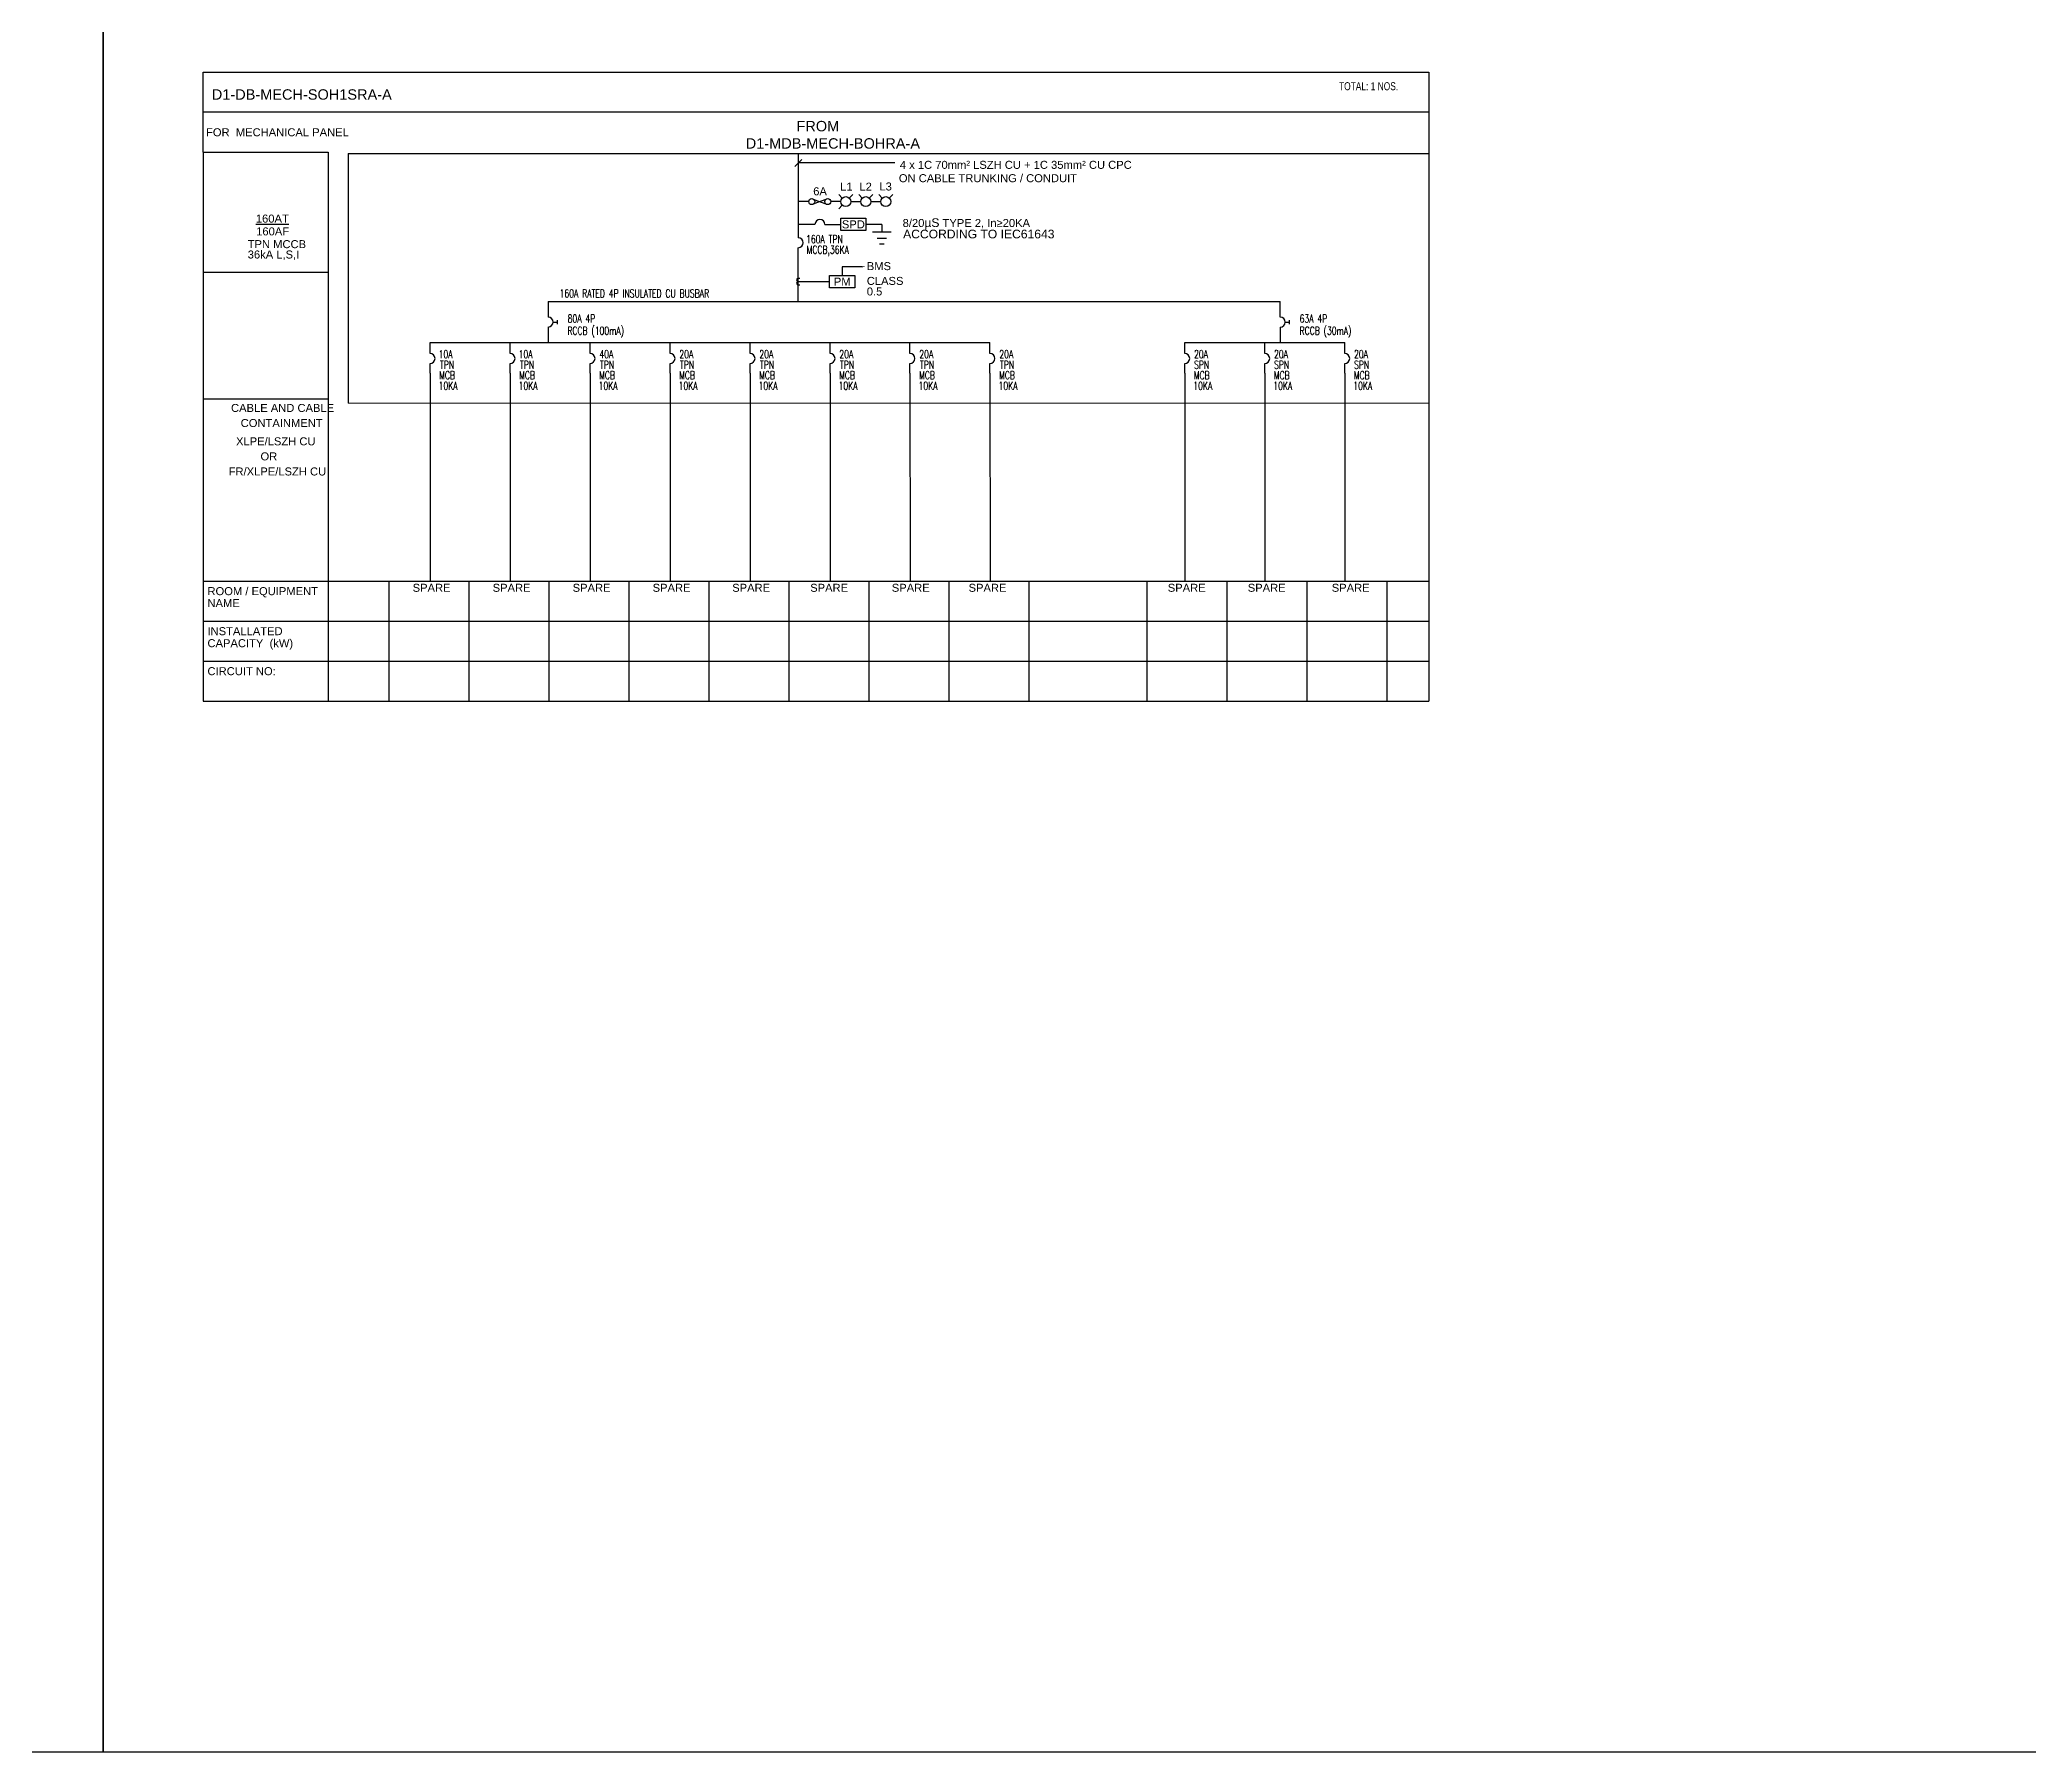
# Model space of a CAD drawing. Header units: inches. Extents: x 155818 to 1515405, y 4999 to 215277.
# Drawn here: x 259511 to 309228, y 134327 to 177140 of the extents above; entities that cross this region are included whole.
import ezdxf
from ezdxf.enums import TextEntityAlignment as Align

# ---------------------------------------------------------------- set-up
doc = ezdxf.new("R2010")
doc.units = ezdxf.units.IN
doc.header["$MEASUREMENT"] = 0
for name, color, linetype in [('-ME-E-Sch DB', 7, 'Continuous'), ('-ME-E-Sch DB_Tx', 7, 'Continuous'), ('E-_ELEC----_E-', 7, 'Continuous'), ('E_ELEC----_E-', 7, 'Continuous')]:
    doc.layers.add(name, color=color, linetype=linetype)
doc.styles.add('-ME-Romans', font='romans.shx', dxfattribs={"width": 0.7})
doc.styles.add('arial', font='arial.ttf')
doc.styles.add('MtXpl_Arial', font='arial.ttf')
doc.styles.get("Standard").update_dxf_attribs({"font": 'arial.ttf'})

msp = doc.modelspace()

# ---------------------------------------------------------------- linework, layer by layer
at = {"layer": '-ME-E-Sch DB', "color": 6}
for p, q in [((263593, 176329), (294244, 176330)), ((263593, 174329), (263593, 176329)), ((294244, 176330), (294244, 160604)), ((294244, 175330), (263593, 175329)), ((263593, 174329), (266718, 174329)), ((263593, 174329), (263593, 160605)), ((266718, 174329), (266718, 160605)), ((267218, 174298), (294244, 174300)), ((267218, 174298), (267218, 168051)), ((278389, 173975), (278562, 174148)), ((278475, 174298), (278475, 172192)), ((280888, 174061), (278476, 174061)), ((278725, 173093), (278475, 173093)), ((279538, 173093), (279288, 173093)), ((278893, 172525), (278475, 172525)), ((279143, 172525), (279538, 172525)), ((279538, 172678), (280168, 172678)), ((279538, 172372), (279538, 172678)), ((280168, 172678), (280168, 172372)), ((280564, 172525), (280168, 172525)), ((280564, 172525), (280564, 172340)), ((280168, 172372), (279538, 172372)), ((280329, 172340), (280798, 172340)), ((280448, 172182), (280684, 172182)), ((280506, 172042), (280620, 172042)), ((278475, 170597), (278475, 171942)), ((263593, 171329), (266718, 171329)), ((278475, 171093), (279260, 171093)), ((279260, 171246), (279890, 171246)), ((279260, 170940), (279260, 171246)), ((279890, 171246), (279890, 170940)), ((272220, 170598), (272220, 170208)), ((272220, 170598), (290528, 170597)), ((279890, 170940), (279260, 170940)), ((290528, 170207), (290528, 170597)), ((269269, 169297), (269269, 169569)), ((269269, 169569), (283269, 169569)), ((271269, 169297), (271269, 169569)), ((272220, 169958), (272220, 169569)), ((273269, 169298), (273269, 169569)), ((275269, 169298), (275269, 169569)), ((277269, 169298), (277269, 169569)), ((279269, 169298), (279269, 169570)), ((281269, 169298), (281269, 169569)), ((283269, 169298), (283269, 169569)), ((288137, 169297), (288137, 169568)), ((288137, 169568), (292137, 169568)), ((290137, 169297), (290137, 169568)), ((290528, 169957), (290528, 169568)), ((292137, 169297), (292137, 169568)), ((269269, 168806), (269269, 169047)), ((271269, 168806), (271269, 169047)), ((273269, 168806), (273269, 169048)), ((275269, 168806), (275269, 169048)), ((277269, 168806), (277269, 169048)), ((279269, 168807), (279269, 169048)), ((281269, 168806), (281269, 169048)), ((283269, 168806), (283269, 169048)), ((288137, 168805), (288137, 169047)), ((290137, 168805), (290137, 169047)), ((292137, 168805), (292137, 169047)), ((269269, 168806), (269270, 163606)), ((271269, 168806), (271270, 163606)), ((273269, 168806), (273270, 163606)), ((275269, 168806), (275270, 163606)), ((277269, 168806), (277270, 163606)), ((279269, 168807), (279270, 163606)), ((281269, 168806), (281270, 163606)), ((283269, 168806), (283270, 163606)), ((288137, 168805), (288139, 163605)), ((290137, 168805), (290139, 163605)), ((292137, 168805), (292139, 163605)), ((263604, 168167), (266723, 168167)), ((294244, 168050), (267218, 168051)), ((263604, 163605), (294244, 163606)), ((268240, 163606), (268240, 160605)), ((270240, 163605), (270240, 160604)), ((272240, 163605), (272240, 160604)), ((274240, 163605), (274240, 160604)), ((276240, 163605), (276240, 160604)), ((278240, 163605), (278240, 160604)), ((280240, 163605), (280240, 160604)), ((282240, 163605), (282240, 160604)), ((284240, 163605), (284240, 160604)), ((287189, 163605), (287189, 160603)), ((289189, 163606), (289189, 160603)), ((291189, 163606), (291189, 160603)), ((293189, 163606), (293189, 160603)), ((263604, 162605), (294244, 162604)), ((263603, 161605), (294244, 161604)), ((263593, 160605), (294244, 160604))]:
    msp.add_line(p, q, dxfattribs=at)
msp.add_lwpolyline([(280063, 171466), (279577, 171466), (279577, 171246)], dxfattribs=at)
msp.add_solid([(280063, 171482), (280163, 171466), (280063, 171449)], dxfattribs=at)
for p, q in [((279164, 173150), (278863, 173037)), ((278863, 173150), (279164, 173037))]:
    msp.add_line(p, q)
at = {"ltscale": 0.5}
for p, q in [((278475, 171177), (278517, 171177)), ((278475, 171009), (278517, 171009))]:
    msp.add_line(p, q, dxfattribs=at)
for centre in [(278813, 173093), (279213, 173093)]:
    msp.add_circle(centre, 75)
for centre in [(278475, 171135), (278475, 171051)]:
    msp.add_arc(centre, 42, 90, 270, dxfattribs=at)
at = {"layer": 'Defpoints'}
for points in [[(155818, 215277), (261093, 215277), (261093, 134327), (155818, 134327)], [(261093, 215277), (366368, 215277), (366368, 134327), (261093, 134327)]]:
    msp.add_lwpolyline(points, close=True, dxfattribs=at)
at = {"layer": 'E-_ELEC----_E-', "color": 6}
for p, q in [((279575, 173182), (279487, 173270)), ((279752, 173182), (279840, 173270)), ((279788, 173093), (280038, 173093)), ((280075, 173182), (279987, 173270)), ((280252, 173182), (280340, 173270)), ((280288, 173093), (280538, 173093)), ((280575, 173182), (280487, 173270)), ((280752, 173182), (280840, 173270)), ((279575, 173005), (279487, 172917))]:
    msp.add_line(p, q, dxfattribs=at)
for centre in [(279663, 173093), (280163, 173093), (280663, 173093)]:
    msp.add_circle(centre, 125, dxfattribs=at)
at = {"layer": 'E_ELEC----_E-'}
for p, q in [((272345, 170083), (272445, 170083)), ((272445, 170133), (272445, 170033)), ((290653, 170082), (290753, 170082)), ((290753, 170132), (290753, 170032))]:
    msp.add_line(p, q, dxfattribs=at)
for centre, start, end in [((279018, 172525), 0, 180), ((278475, 172067), 270, 90), ((272220, 170083), 270, 90), ((290528, 170082), 270, 90), ((269269, 169172), 270, 90), ((271269, 169172), 270, 90), ((273269, 169173), 270, 90), ((275269, 169173), 270, 90), ((277269, 169173), 270, 90), ((279269, 169173), 270, 90), ((281269, 169173), 270, 90), ((283269, 169173), 270, 90), ((288137, 169172), 270, 90), ((290137, 169172), 270, 90), ((292137, 169172), 270, 90)]:
    msp.add_arc(centre, 125, start, end, dxfattribs=at)

# ---------------------------------------------------------------- texts
at = {"layer": '-ME-E-Sch DB', "color": 6}
for s, p in [(' 4 x 1C 70mm² LSZH CU + 1C 35mm² CU CPC', (280938, 173913)), (' ON CABLE TRUNKING / CONDUIT', (280913, 173579)), ('6A', (278849, 173252)), ('BMS', (280189, 171381)), ('CLASS', (280189, 171011)), ('0.5', (280189, 170747))]:
    msp.add_text(s, height=200, dxfattribs=at).set_placement(p)
for s, p in [('SPD', (279853, 172525)), ('PM', (279575, 171093))]:
    msp.add_text(s, height=200, dxfattribs=at).set_placement(p, align=Align.MIDDLE_CENTER)
at = {"layer": '-ME-E-Sch DB', "color": 6, "style": 'MtXpl_Arial'}
for s, height, p in [('8/20', 200, (281085, 172459)), ('µS', 216.7, (281629, 172459)), (' TYPE 2, In≥20KA', 200, (282005, 172459)), ('ACCORDING TO IEC61643', 216.67, (281097, 172175))]:
    msp.add_text(s, height=height, dxfattribs=at).set_placement(p)
at = {"layer": '-ME-E-Sch DB', "color": 6, "style": '-ME-Romans', "width": 0.7}
for s, p in [('160A RATED 4P INSULATED CU BUSBAR', (272508, 170698)), ('80A 4P', (272710, 170068)), ('63A 4P', (291011, 170068)), ('RCCB (100mA)', (272703, 169767)), ('RCCB (30mA)', (291011, 169766))]:
    msp.add_text(s, height=200, dxfattribs=at).set_placement(p)
at = {"layer": '-ME-E-Sch DB_Tx', "color": 6, "width": 0.75}
msp.add_text('TOTAL: 1 NOS.', height=200, dxfattribs=at).set_placement((291996, 175979), align=Align.MIDDLE_LEFT)
at = {"layer": '-ME-E-Sch DB_Tx', "color": 6}
for s, height, p in [('D1-DB-MECH-SOH1SRA-A', 260, (263812, 175642)), ('FROM', 260, (278430, 174851)), ('FOR  MECHANICAL PANEL', 200, (263668, 174727)), ('D1-MDB-MECH-BOHRA-A', 260, (277162, 174418)), ('%%U160AT', 200, (264914, 172569)), ('TPN MCCB', 200, (264710, 171930)), ('160AF', 200, (264922, 172249)), ('36kA L,S,I', 200, (264710, 171671)), ('CABLE AND CABLE', 200, (264293, 167835)), ('CONTAINMENT', 200, (264535, 167458)), ('XLPE/LSZH CU', 200, (264418, 167000)), ('OR', 200, (265030, 166624)), ('FR/XLPE/LSZH CU', 200, (264234, 166247)), ('SPARE', 200, (268834, 163339)), ('SPARE', 200, (270834, 163339)), ('SPARE', 200, (272834, 163339)), ('SPARE', 200, (274834, 163339)), ('SPARE', 200, (276824, 163339)), ('SPARE', 200, (278774, 163339)), ('SPARE', 200, (280814, 163339)), ('SPARE', 200, (282734, 163339)), ('SPARE', 200, (287714, 163339)), ('SPARE', 200, (289714, 163339)), ('SPARE', 200, (291814, 163339))]:
    msp.add_text(s, height=height, dxfattribs=at).set_placement(p)
at = {"layer": '-ME-E-Sch DB_Tx', "color": 6, "style": '-ME-Romans', "width": 0.7}
for s, p in [('160A TPN', (278671, 172055)), ('MCCB,36KA', (278685, 171792)), ('10A', (269483, 169179)), ('TPN', (269517, 168916)), ('10A', (271483, 169179)), ('TPN', (271517, 168916)), ('40A', (273503, 169180)), ('TPN', (273517, 168916)), ('20A', (275503, 169180)), ('TPN', (275517, 168916)), ('20A', (277503, 169180)), ('TPN', (277517, 168916)), ('20A', (279503, 169180)), ('TPN', (279517, 168917)), ('20A', (281503, 169180)), ('TPN', (281517, 168916)), ('20A', (283503, 169180)), ('TPN', (283517, 168916)), ('20A', (288372, 169178)), ('SPN', (288372, 168915)), ('20A', (290372, 169178)), ('SPN', (290372, 168915)), ('20A', (292372, 169178)), ('SPN', (292372, 168915)), ('10KA', (269483, 168390)), ('MCB', (269497, 168653)), ('10KA', (271483, 168390)), ('MCB', (271497, 168653)), ('10KA', (273483, 168390)), ('MCB', (273497, 168653)), ('10KA', (275483, 168390)), ('MCB', (275497, 168653)), ('10KA', (277483, 168390)), ('MCB', (277497, 168653)), ('10KA', (279483, 168391)), ('MCB', (279497, 168654)), ('10KA', (281483, 168390)), ('MCB', (281497, 168653)), ('10KA', (283483, 168390)), ('MCB', (283497, 168653)), ('10KA', (288352, 168389)), ('MCB', (288366, 168652)), ('10KA', (290352, 168389)), ('MCB', (290366, 168652)), ('10KA', (292352, 168389)), ('MCB', (292366, 168652))]:
    msp.add_text(s, height=200, dxfattribs=at).set_placement(p)
at = {"layer": '-ME-E-Sch DB_Tx', "color": 6}
for s, p in [('ROOM / EQUIPMENT ', (263704, 163355)), ('NAME', (263704, 163055)), ('CAPACITY  (kW)', (263704, 162054)), ('INSTALLATED ', (263704, 162354)), ('CIRCUIT NO:', (263704, 161354))]:
    msp.add_text(s, height=200, dxfattribs=at).set_placement(p, align=Align.MIDDLE_LEFT)
at = {"layer": 'E-_ELEC----_E-', "color": 6, "ltscale": 10, "style": 'arial'}
for s, p in [('L1', (279523, 173368)), ('L2', (280005, 173368)), ('L3', (280504, 173372))]:
    msp.add_text(s, height=200, dxfattribs=at).set_placement(p)

doc.saveas('drawing.dxf')
